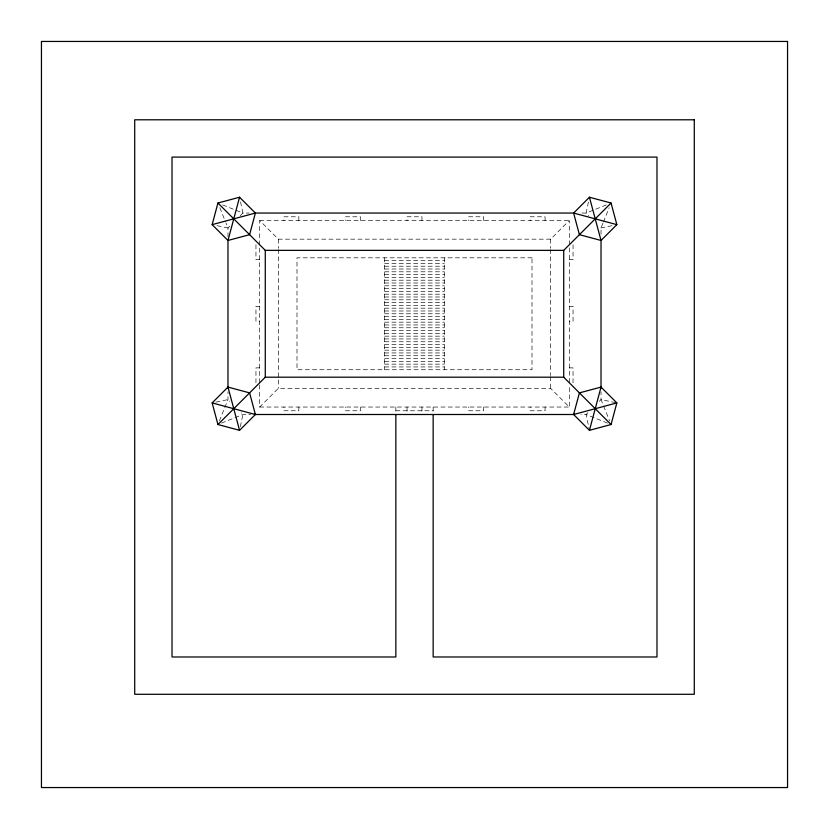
<?xml version="1.0" encoding="UTF-8"?>
<svg xmlns="http://www.w3.org/2000/svg" width="829" height="829" viewBox="0 0 829 829"><rect width="100%" height="100%" fill="white"/><g stroke="black" fill="none" stroke-linecap="round" stroke-linejoin="round"><path stroke-width="0.62" stroke-dasharray="4.14 3.11" d="M240.327 426.676L242.897 414.5L241.146 412.749M588.414 202.1L586.103 213.053L588.735 215.685M219.374 420.966L227.975 399.578L227.975 391.837M602.932 223.219L601.025 227.975L601.025 235.716M603.419 222.037L609.149 207.768M229.726 226.224L227.975 227.975L227.975 236.721M240.265 215.685L242.897 213.053L249.146 213.053M259.684 384.967L259.684 407.039L278.337 388.386L550.663 388.386L569.316 407.039L569.316 384.967M259.684 382.791L259.684 220.514L278.337 239.166L550.663 239.166L569.316 220.514L569.316 382.791M587.854 412.749L586.103 414.5L580.963 414.5M599.274 401.329L601.025 399.578L601.025 391.837M606.31 204.929L586.103 213.053L579.854 213.053M221.509 423.101L242.897 414.5L250.607 414.5M611.978 225.664L601.025 227.975L599.274 226.224M215.799 402.148L227.975 399.578L229.726 401.329M259.684 220.514L569.316 220.514M259.684 259.684L255.954 259.684L255.954 244.762M569.316 259.684L573.046 259.684L573.046 244.762M384.656 260.617L444.344 260.617M384.656 263.415L444.344 263.415M384.656 266.213L444.344 266.213M384.656 269.01L444.344 269.01M384.656 271.808L444.344 271.808M384.656 274.606L444.344 274.606M384.656 277.404L444.344 277.404M384.656 280.202L444.344 280.202M384.656 283L444.344 283M384.656 285.798L444.344 285.798M384.656 288.596L444.344 288.596M384.656 291.393L444.344 291.393M384.656 294.191L444.344 294.191M384.656 296.989L444.344 296.989M384.656 299.787L444.344 299.787M384.656 302.585L444.344 302.585M384.656 305.383L444.344 305.383M259.684 306.315L255.954 306.315L255.954 321.237L259.684 321.237M569.316 306.315L573.046 306.315L573.046 321.237L569.316 321.237M384.656 308.181L444.344 308.181M384.656 310.979L444.344 310.979M384.656 313.776L444.344 313.776M384.656 316.574L444.344 316.574M384.656 319.372L444.344 319.372M384.656 322.17L444.344 322.17M384.656 324.968L444.344 324.968M384.656 327.766L444.344 327.766M384.656 330.564L444.344 330.564M384.656 333.362L444.344 333.362M384.656 336.159L444.344 336.159M384.656 338.957L444.344 338.957M384.656 341.755L444.344 341.755M384.656 344.553L444.344 344.553M384.656 347.351L444.344 347.351M384.656 350.149L444.344 350.149M384.656 352.947L444.344 352.947M384.656 355.745L444.344 355.745M384.656 358.542L444.344 358.542M384.656 361.34L444.344 361.34M384.656 364.138L444.344 364.138M384.656 366.936L444.344 366.936M259.684 367.869L255.954 367.869L255.954 382.791M569.316 367.869L573.046 367.869L573.046 382.791M259.684 407.039L569.316 407.039M395.847 410.769L433.152 410.769M217.022 225.664L227.975 227.975L226.068 223.219M615.636 402.656L601.025 399.578L609.626 420.966M222.69 204.929L242.897 213.053L239.819 198.442M607.491 423.101L586.103 414.5L589.181 429.111M219.851 207.768L225.581 222.037M550.663 239.166L550.663 248.172M550.663 249.456L550.663 375.527M550.663 376.812L550.663 388.386M545.067 220.514L545.067 216.783L530.145 216.783L530.145 220.514M545.067 407.039L545.067 410.769L530.145 410.769L530.145 407.039M483.514 220.514L483.514 216.783L468.592 216.783L468.592 220.514M483.514 407.039L483.514 410.769L468.592 410.769L468.592 407.039M444.344 257.819L444.344 369.734M433.152 407.039L433.152 414.5M421.961 220.514L421.961 216.783L407.039 216.783L407.039 220.514M421.961 407.039L421.961 414.5M407.039 407.039L407.039 412.013M395.847 407.039L395.847 412.013M384.656 257.819L384.656 369.734M360.408 220.514L360.408 216.783L345.486 216.783L345.486 220.514M360.408 407.039L360.408 410.769L345.486 410.769L345.486 407.039M298.854 220.514L298.854 216.783L283.932 216.783L283.932 220.514M298.854 407.039L298.854 410.769L283.932 410.769L283.932 407.039M278.337 239.166L278.337 248.172M278.337 249.456L278.337 388.386M532.011 257.819L296.989 257.819L296.989 369.734L532.011 369.734L532.011 257.819"/><path stroke-width="1.24" d="M212.151 224.638L217.944 203.022L239.56 197.229L255.384 213.053L249.591 234.669L227.975 240.462L212.151 224.638L255.384 213.053M227.975 240.462L239.56 197.229M573.616 414.5L579.409 392.884L601.025 387.091L616.849 402.915L611.056 424.531L589.44 430.324L573.616 414.5L616.849 402.915M589.44 430.324L601.025 387.091M212.151 402.915L227.975 387.091L249.591 392.884L255.384 414.5L239.56 430.324L217.944 424.531L212.151 402.915L255.384 414.5M217.944 424.531L265.28 377.195L563.72 377.195L611.056 424.531M573.616 213.053L589.44 197.229L611.056 203.022L616.849 224.638L601.025 240.462L579.409 234.669L573.616 213.053L616.849 224.638M217.944 203.022L265.28 250.358L563.72 250.358L611.056 203.022M254.555 213.053L574.445 213.053M254.462 414.5L574.538 414.5M589.44 197.229L601.025 240.462M227.975 387.091L239.56 430.324M601.025 239.591L601.025 387.962M563.72 250.358L563.72 377.195M433.152 414.5L433.152 656.982L656.982 656.982L656.982 157.095L172.017 157.095L172.017 656.982L395.847 656.982L395.847 414.5M265.28 250.358L265.28 377.195M227.975 239.591L227.975 387.962M787.55 41.45L41.45 41.45L41.45 787.55L787.55 787.55L787.55 41.45M694.287 119.79L134.712 119.79L134.712 694.287L694.287 694.287L694.287 119.79"/></g></svg>
